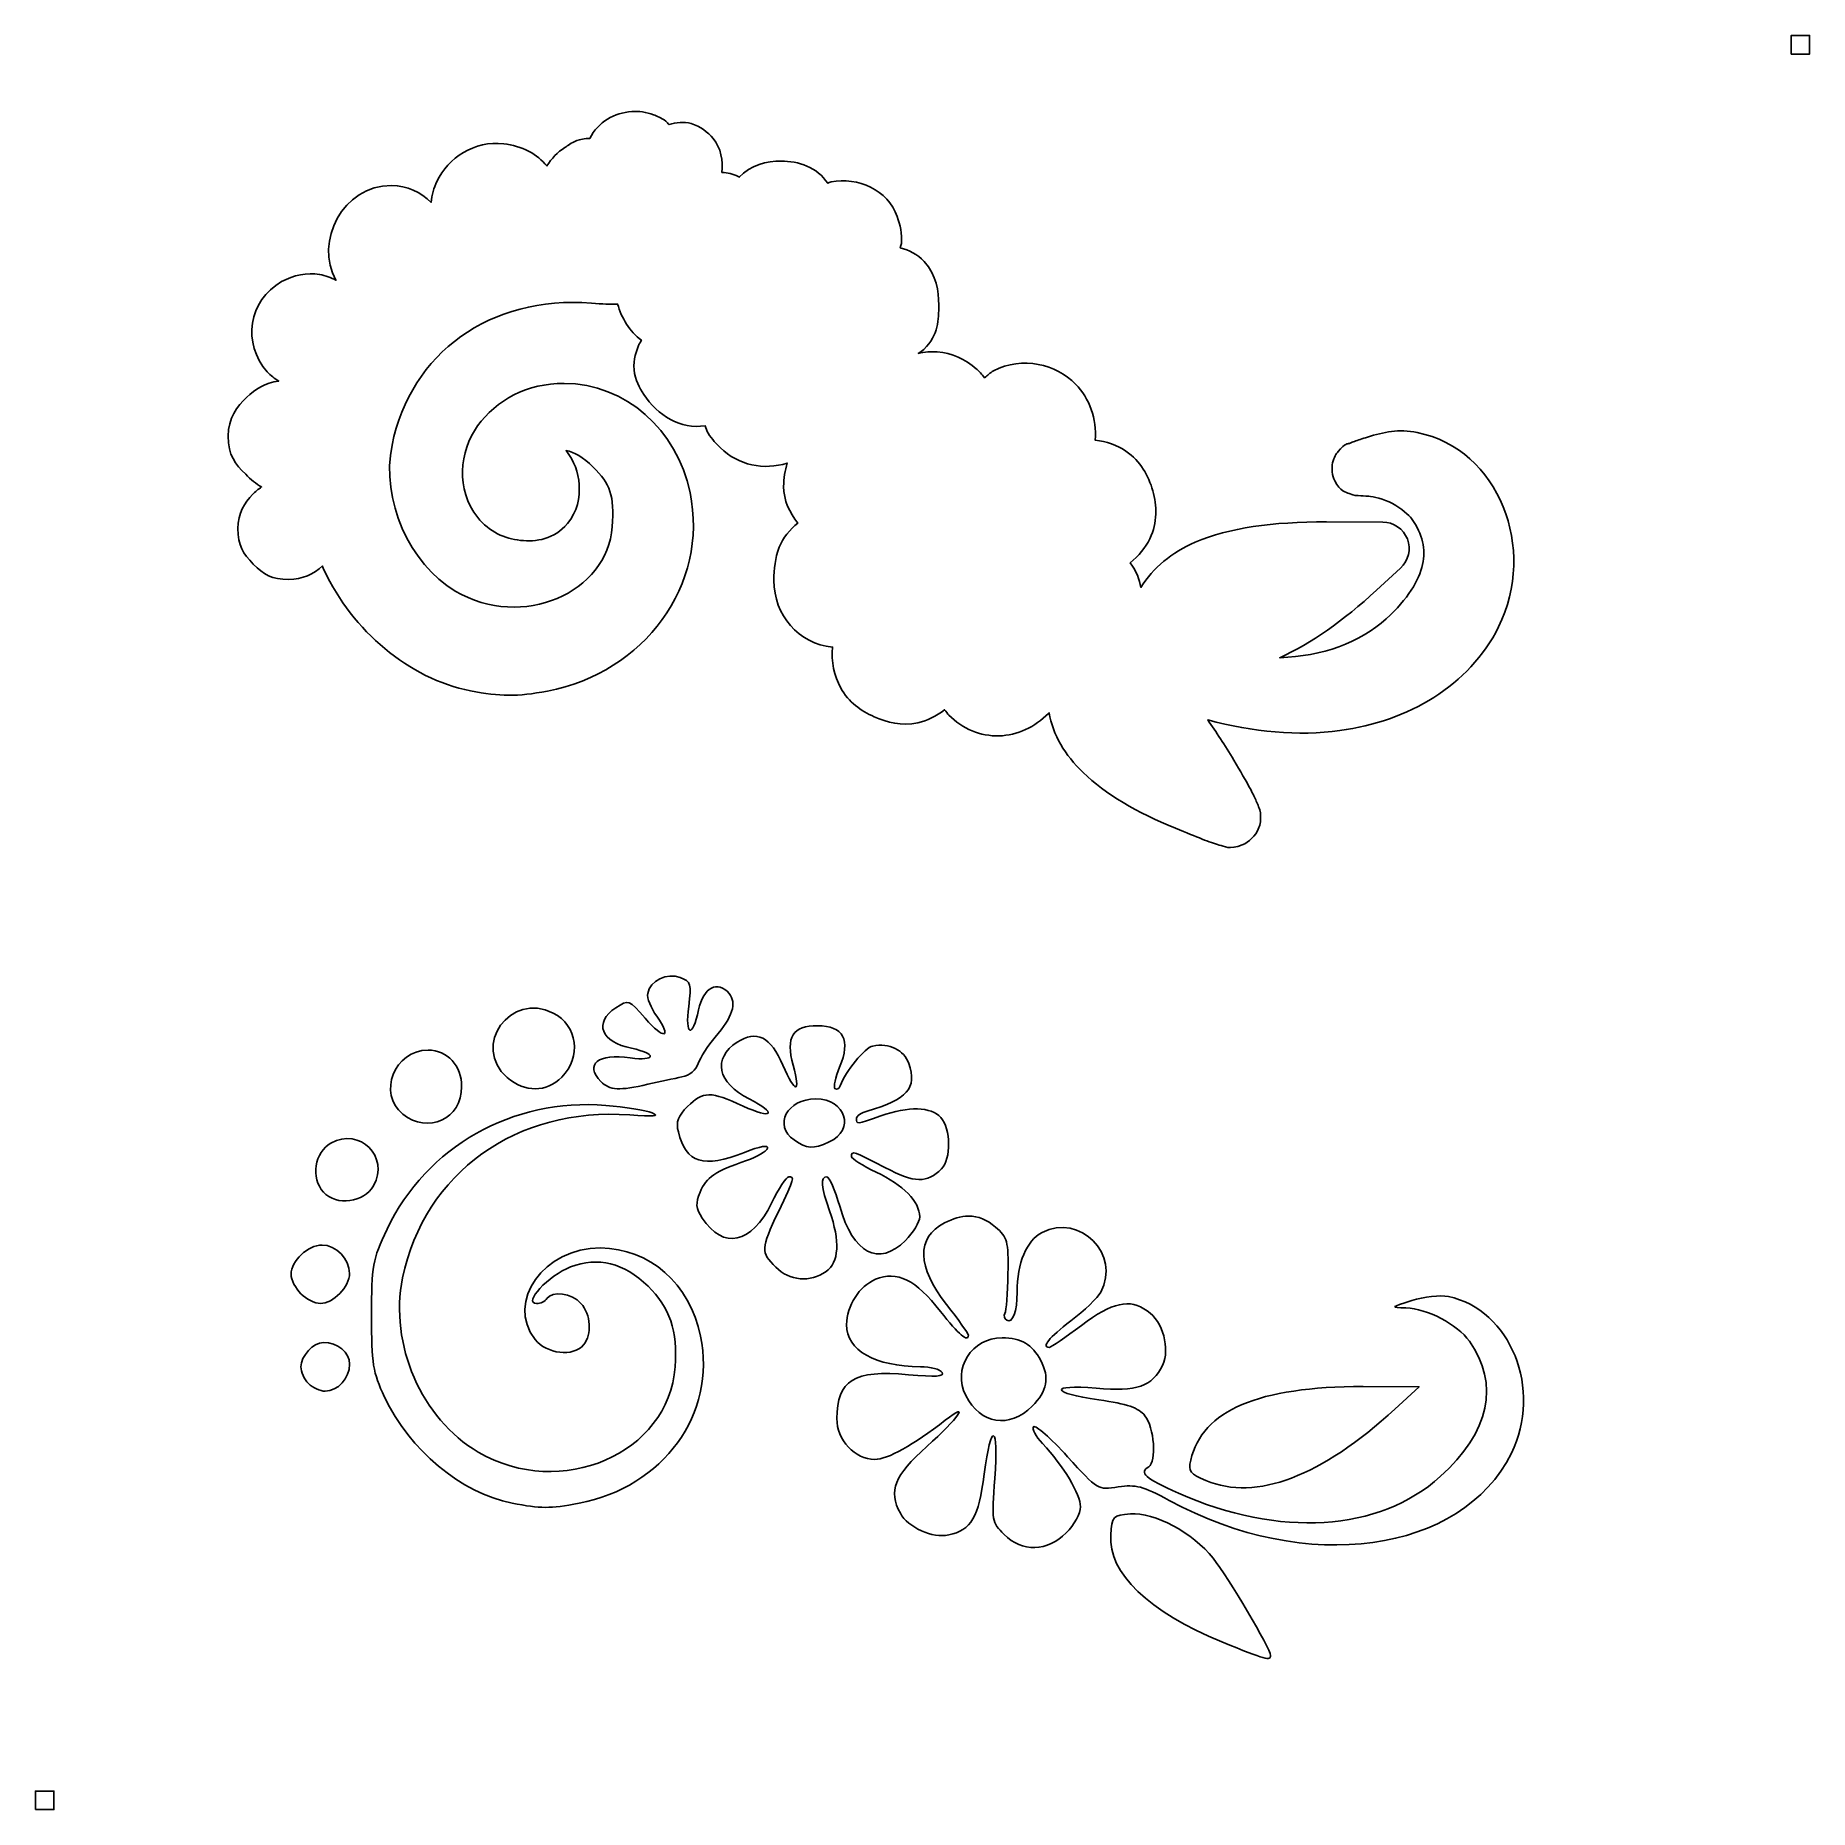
# Model space of a CAD drawing. Header units: centimetres. Extents: x -14.3 to 14.3, y -14.3 to 14.3.
import ezdxf

# ---------------------------------------------------------------- set-up
doc = ezdxf.new("R2010")
doc.units = ezdxf.units.CM
doc.header["$MEASUREMENT"] = 0
doc.layers.add('Layer 1', color=7, linetype='Continuous')

msp = doc.modelspace()

# ---------------------------------------------------------------- linework, layer by layer
at = {"layer": 'Layer 1'}
for points in [[(13.99164, 13.98748), (14.2869, 13.98748), (14.2869, 14.28752), (13.99164, 14.28752), (13.99164, 13.98748)], [(-14.2875, -14.2875), (-13.98984, -14.2875), (-13.98984, -13.98984), (-14.2875, -13.98984), (-14.2875, -14.2875)]]:
    msp.add_lwpolyline(points, close=True, dxfattribs=at)
msp.add_open_spline([(-4.68422, 13.06187), (-4.96122, 13.04247), (-5.22584, 12.89681), (-5.35869, 12.63021), (-5.35869, 12.63021), (-5.44109, 12.6278), (-5.5181, 12.61529), (-5.56962, 12.59342), (-5.56962, 12.59342), (-5.66134, 12.55448), (-5.70859, 12.51734), (-5.76092, 12.48305), (-5.76092, 12.48305), (-5.87724, 12.40683), (-5.97475, 12.3087), (-6.05033, 12.18628), (-6.05033, 12.18628), (-6.13043, 12.2775), (-6.22169, 12.3595), (-6.33729, 12.41928), (-6.33729, 12.41928), (-6.46881, 12.48729), (-6.60795, 12.52986), (-6.74443, 12.54437), (-6.74443, 12.54437), (-7.22258, 12.5952), (-7.6372, 12.3158), (-7.82358, 11.93612), (-7.82358, 11.93612), (-7.87425, 11.83289), (-7.90232, 11.71759), (-7.91433, 11.59765), (-7.91433, 11.59765), (-8.08479, 11.76025), (-8.30359, 11.87235), (-8.55201, 11.87235), (-8.55201, 11.87235), (-9.33941, 11.87235), (-9.79928, 10.96203), (-9.44722, 10.34436), (-9.44722, 10.34436), (-9.52944, 10.38729), (-9.61684, 10.4231), (-9.7121, 10.43756), (-9.7121, 10.43756), (-9.90985, 10.46759), (-10.1298, 10.4301), (-10.3228, 10.32229), (-10.3228, 10.32229), (-10.85819, 10.02321), (-10.96201, 9.32191), (-10.55335, 8.87034), (-10.55335, 8.87034), (-10.4975, 8.80862), (-10.43477, 8.7609), (-10.3694, 8.72073), (-10.3694, 8.72073), (-10.58577, 8.6919), (-10.75049, 8.58746), (-10.88445, 8.46075), (-10.88445, 8.46075), (-11.04098, 8.31269), (-11.18367, 8.1236), (-11.18367, 7.83533), (-11.18367, 7.83533), (-11.18367, 7.51662), (-11.07012, 7.38821), (-10.90162, 7.21972), (-10.90162, 7.21972), (-10.8168, 7.13489), (-10.74035, 7.06558), (-10.64655, 7.01615), (-10.64655, 7.01615), (-10.69712, 6.97727), (-10.75035, 6.94023), (-10.79126, 6.89597), (-10.79126, 6.89597), (-10.91704, 6.75989), (-11.02671, 6.59416), (-11.02671, 6.34413), (-11.02671, 6.34413), (-11.02671, 6.06983), (-10.946, 5.93968), (-10.77899, 5.77267), (-10.77899, 5.77267), (-10.61199, 5.60567), (-10.48185, 5.52495), (-10.20753, 5.52496), (-10.20753, 5.52496), (-9.98499, 5.52496), (-9.80454, 5.61398), (-9.6655, 5.74324), (-9.6655, 5.74324), (-9.65523, 5.7201), (-9.64972, 5.69847), (-9.63852, 5.67457), (-9.63852, 5.67457), (-9.18072, 4.69782), (-8.27482, 3.92867), (-7.28155, 3.73209), (-7.28155, 3.73209), (-6.80337, 3.63745), (-6.53085, 3.6342), (-6.04052, 3.72718), (-6.04052, 3.72718), (-4.48079, 4.02298), (-3.43613, 5.43824), (-3.74487, 6.92541), (-3.74487, 6.92541), (-3.95512, 7.93818), (-4.77858, 8.67813), (-5.77319, 8.68394), (-5.77319, 8.68394), (-6.36337, 8.68738), (-6.87185, 8.41125), (-7.16628, 7.99965), (-7.16628, 7.99965), (-7.46071, 7.58806), (-7.51933, 6.97513), (-7.16382, 6.52318), (-7.16382, 6.52318), (-6.98093, 6.29066), (-6.7277, 6.1836), (-6.47709, 6.15528), (-6.47709, 6.15528), (-6.22648, 6.12697), (-5.92912, 6.17216), (-5.71923, 6.42507), (-5.71923, 6.42507), (-5.55824, 6.61905), (-5.51731, 6.84539), (-5.53038, 7.05539), (-5.53038, 7.05539), (-5.54227, 7.24652), (-5.60999, 7.43599), (-5.7413, 7.60233), (-5.7413, 7.60233), (-5.60536, 7.57784), (-5.47233, 7.49776), (-5.30474, 7.33499), (-5.30474, 7.33499), (-5.0293, 7.06749), (-4.9614, 6.88172), (-4.99816, 6.37357), (-4.99816, 6.37357), (-5.07473, 5.31491), (-6.44055, 4.70196), (-7.52681, 5.33856), (-7.52681, 5.33856), (-8.26466, 5.77096), (-8.72444, 6.81525), (-8.54465, 7.69062), (-8.54465, 7.69062), (-8.23893, 9.17915), (-6.96828, 10.09957), (-5.33417, 9.97647), (-5.33417, 9.97647), (-5.14384, 9.96213), (-5.03839, 9.95266), (-4.91232, 9.96175), (-4.91232, 9.96175), (-4.84572, 9.73844), (-4.72028, 9.51691), (-4.52725, 9.37803), (-4.52725, 9.37803), (-4.53699, 9.35828), (-4.55351, 9.33867), (-4.56159, 9.31917), (-4.56159, 9.31917), (-4.60896, 9.20481), (-4.65882, 9.07135), (-4.64498, 8.90467), (-4.64498, 8.90467), (-4.63114, 8.73799), (-4.55677, 8.60853), (-4.49046, 8.50735), (-4.49046, 8.50735), (-4.27027, 8.17129), (-3.89104, 7.92933), (-3.50206, 8.00211), (-3.50206, 8.00211), (-3.4865, 7.96025), (-3.47362, 7.91548), (-3.45301, 7.88193), (-3.45301, 7.88193), (-3.38833, 7.77669), (-3.32054, 7.71267), (-3.25434, 7.64648), (-3.25434, 7.64648), (-2.97085, 7.36298), (-2.5504, 7.28112), (-2.18009, 7.39876), (-2.18009, 7.39876), (-2.21563, 7.27984), (-2.2365, 7.1537), (-2.2365, 7.02351), (-2.2365, 7.02351), (-2.2365, 6.80224), (-2.1419, 6.60038), (-2.00596, 6.43243), (-2.00596, 6.43243), (-2.1393, 6.33012), (-2.24993, 6.19452), (-2.30763, 6.04491), (-2.30763, 6.04491), (-2.37471, 5.87097), (-2.39347, 5.69373), (-2.39347, 5.50779), (-2.39347, 5.50779), (-2.39347, 4.95484), (-1.99802, 4.48446), (-1.44921, 4.43599), (-1.44921, 4.43599), (-1.47735, 4.20723), (-1.41841, 3.96892), (-1.31922, 3.78359), (-1.31922, 3.78359), (-1.18876, 3.53982), (-0.99012, 3.40991), (-0.77965, 3.31514), (-0.77965, 3.31514), (-0.56918, 3.22037), (-0.34014, 3.15843), (-0.07329, 3.21704), (-0.07329, 3.21704), (0.07206, 3.24896), (0.2245, 3.32404), (0.35592, 3.42551), (0.35592, 3.42551), (0.37942, 3.39806), (0.40339, 3.36088), (0.42459, 3.33967), (0.42459, 3.33967), (0.6418, 3.12246), (0.93591, 2.99803), (1.23151, 3.00611), (1.23151, 3.00611), (1.52711, 3.0142), (1.81114, 3.14919), (2.02861, 3.36665), (2.02861, 3.36665), (2.03248, 3.37052), (2.03462, 3.37502), (2.03842, 3.37891), (2.03842, 3.37891), (2.09639, 3.02261), (2.29834, 2.69356), (2.58535, 2.41748), (2.58535, 2.41748), (2.9482, 2.06847), (3.45136, 1.77089), (4.0741, 1.51737), (4.0741, 1.51737), (4.43493, 1.37047), (4.61874, 1.29255), (4.78045, 1.24758), (4.78045, 1.24758), (4.86131, 1.2251), (4.93975, 1.16822), (5.1508, 1.25003), (5.1508, 1.25003), (5.25632, 1.29094), (5.36937, 1.40784), (5.40832, 1.50265), (5.40832, 1.50265), (5.44728, 1.59747), (5.44511, 1.65715), (5.44511, 1.69396), (5.44511, 1.69396), (5.44511, 1.81326), (5.42477, 1.83272), (5.41323, 1.86564), (5.41323, 1.86564), (5.40169, 1.89856), (5.38913, 1.92581), (5.37644, 1.95394), (5.37644, 1.95394), (5.35106, 2.01019), (5.32195, 2.07188), (5.28569, 2.14034), (5.28569, 2.14034), (5.21317, 2.27725), (5.11629, 2.44233), (5.01345, 2.61615), (5.01345, 2.61615), (4.86704, 2.8636), (4.72954, 3.065), (4.59405, 3.26364), (4.59405, 3.26364), (5.32509, 3.06681), (6.05232, 2.99947), (6.72293, 3.09195), (6.72293, 3.09195), (7.82895, 3.24448), (8.80262, 3.80711), (9.27857, 4.76219), (9.27857, 4.76219), (9.90327, 6.01581), (9.28835, 7.62419), (7.96886, 7.89174), (7.96886, 7.89174), (7.66898, 7.95254), (7.43042, 7.90121), (7.16686, 7.81816), (7.16686, 7.81816), (7.08046, 7.79094), (7.01395, 7.76874), (6.95838, 7.74949), (6.95838, 7.74949), (6.9306, 7.73986), (6.90684, 7.73158), (6.87499, 7.7176), (6.87499, 7.7176), (6.84315, 7.70362), (6.81256, 7.72916), (6.6935, 7.58516), (6.6935, 7.58516), (6.66373, 7.54916), (6.62524, 7.49499), (6.6052, 7.40612), (6.6052, 7.40612), (6.58517, 7.31725), (6.59901, 7.19464), (6.64199, 7.11181), (6.64199, 7.11181), (6.72797, 6.94614), (6.82579, 6.92637), (6.87254, 6.90824), (6.87254, 6.90824), (6.96605, 6.87198), (6.98794, 6.87919), (7.01725, 6.87635), (7.01725, 6.87635), (7.07585, 6.87067), (7.12297, 6.86845), (7.18648, 6.86654), (7.18648, 6.86654), (7.25784, 6.8644), (7.42458, 6.82227), (7.56909, 6.74636), (7.56909, 6.74636), (7.71359, 6.67046), (7.84086, 6.55734), (7.87566, 6.50846), (7.87566, 6.50846), (8.06456, 6.24318), (8.10691, 6.01962), (8.05225, 5.76531), (8.05225, 5.76531), (7.9976, 5.51101), (7.81968, 5.20943), (7.46853, 4.89218), (7.46853, 4.89218), (7.03884, 4.50398), (6.44024, 4.28888), (5.75414, 4.26431), (5.75414, 4.26431), (6.26062, 4.49837), (6.77724, 4.85931), (7.31156, 5.35082), (7.31156, 5.35082), (7.31156, 5.35082), (7.69907, 5.7089), (7.69907, 5.7089), (7.69907, 5.7089), (7.82889, 5.82744), (7.87258, 6.01353), (7.80907, 6.17745), (7.80907, 6.17745), (7.74557, 6.34137), (7.58791, 6.44946), (7.41212, 6.4496), (7.41212, 6.4496), (7.41212, 6.4496), (6.50955, 6.45205), (6.50955, 6.45205), (6.50955, 6.45205), (5.63485, 6.45395), (4.94004, 6.3593), (4.39294, 6.12585), (4.39294, 6.12585), (4.01599, 5.965), (3.71336, 5.7124), (3.51735, 5.39742), (3.51735, 5.39742), (3.49226, 5.5263), (3.44842, 5.6561), (3.34567, 5.79229), (3.34567, 5.79229), (3.48112, 5.90075), (3.59286, 6.03795), (3.66206, 6.18226), (3.66206, 6.18226), (3.78749, 6.44387), (3.77649, 6.71221), (3.70866, 6.95484), (3.70866, 6.95484), (3.64082, 7.19747), (3.51069, 7.42883), (3.27699, 7.59252), (3.27699, 7.59252), (3.14, 7.68847), (2.96225, 7.75037), (2.78156, 7.76911), (2.78156, 7.76911), (2.81184, 8.11057), (2.68762, 8.44634), (2.46518, 8.67167), (2.46518, 8.67167), (2.15001, 8.99094), (1.61306, 9.12802), (1.14321, 8.88505), (1.14321, 8.88505), (1.08677, 8.85586), (1.04871, 8.8116), (1.00096, 8.77468), (1.00096, 8.77468), (0.95589, 8.82844), (0.90819, 8.88315), (0.86606, 8.91939), (0.86606, 8.91939), (0.69068, 9.07025), (0.4711, 9.17314), (0.23819, 9.19163), (0.23819, 9.19163), (0.13493, 9.19983), (0.03221, 9.1879), (-0.06838, 9.1671), (-0.06838, 9.1671), (-0.04015, 9.19013), (-0.00195, 9.20656), (0.02236, 9.23087), (0.02236, 9.23087), (0.25966, 9.46817), (0.26377, 9.71116), (0.26027, 9.94459), (0.26027, 9.94459), (0.25676, 10.17801), (0.23327, 10.41569), (0.02482, 10.64604), (0.02482, 10.64604), (-0.08344, 10.76565), (-0.21785, 10.82799), (-0.35779, 10.86922), (-0.35779, 10.86922), (-0.3539, 10.89164), (-0.3423, 10.91328), (-0.34063, 10.93545), (-0.34063, 10.93545), (-0.32866, 11.09428), (-0.36033, 11.23612), (-0.40685, 11.36956), (-0.40685, 11.36956), (-0.55827, 11.80393), (-1.04421, 12.01101), (-1.47129, 11.92876), (-1.47129, 11.92876), (-1.49821, 11.92357), (-1.50573, 11.91301), (-1.5277, 11.90668), (-1.5277, 11.90668), (-1.69273, 12.16647), (-2.00483, 12.26477), (-2.27575, 12.26477), (-2.27575, 12.26477), (-2.50681, 12.26477), (-2.77303, 12.19953), (-2.95267, 12.00479), (-2.95267, 12.00479), (-2.95908, 12.00821), (-2.96327, 12.01375), (-2.96984, 12.01705), (-2.96984, 12.01705), (-3.05195, 12.05836), (-3.14044, 12.07447), (-3.22982, 12.08082), (-3.22982, 12.08082), (-3.20934, 12.26606), (-3.2476, 12.47778), (-3.37207, 12.62776), (-3.37207, 12.62776), (-3.45876, 12.73222), (-3.57641, 12.82423), (-3.7277, 12.86811), (-3.7277, 12.86811), (-3.84319, 12.90161), (-3.96887, 12.88878), (-4.08333, 12.8534), (-4.08333, 12.8534), (-4.09988, 12.87001), (-4.11567, 12.89242), (-4.13238, 12.9049), (-4.13238, 12.9049), (-4.21635, 12.96763), (-4.28011, 12.98971), (-4.3335, 13.01036), (-4.3335, 13.01036), (-4.44883, 13.05499), (-4.56895, 13.06994), (-4.68422, 13.06187)], degree=3, knots=[0, 0, 0, 0, 0.00793651, 0.00793651, 0.00793651, 0.00793651, 0.01587302, 0.01587302, 0.01587302, 0.01587302, 0.02380952, 0.02380952, 0.02380952, 0.02380952, 0.03174603, 0.03174603, 0.03174603, 0.03174603, 0.03968254, 0.03968254, 0.03968254, 0.03968254, 0.04761905, 0.04761905, 0.04761905, 0.04761905, 0.05555556, 0.05555556, 0.05555556, 0.05555556, 0.06349206, 0.06349206, 0.06349206, 0.06349206, 0.07142857, 0.07142857, 0.07142857, 0.07142857, 0.07936508, 0.07936508, 0.07936508, 0.07936508, 0.08730159, 0.08730159, 0.08730159, 0.08730159, 0.0952381, 0.0952381, 0.0952381, 0.0952381, 0.1031746, 0.1031746, 0.1031746, 0.1031746, 0.11111111, 0.11111111, 0.11111111, 0.11111111, 0.11904762, 0.11904762, 0.11904762, 0.11904762, 0.12698413, 0.12698413, 0.12698413, 0.12698413, 0.13492063, 0.13492063, 0.13492063, 0.13492063, 0.14285714, 0.14285714, 0.14285714, 0.14285714, 0.15079365, 0.15079365, 0.15079365, 0.15079365, 0.15873016, 0.15873016, 0.15873016, 0.15873016, 0.16666667, 0.16666667, 0.16666667, 0.16666667, 0.17460317, 0.17460317, 0.17460317, 0.17460317, 0.18253968, 0.18253968, 0.18253968, 0.18253968, 0.19047619, 0.19047619, 0.19047619, 0.19047619, 0.1984127, 0.1984127, 0.1984127, 0.1984127, 0.20634921, 0.20634921, 0.20634921, 0.20634921, 0.21428571, 0.21428571, 0.21428571, 0.21428571, 0.22222222, 0.22222222, 0.22222222, 0.22222222, 0.23015873, 0.23015873, 0.23015873, 0.23015873, 0.23809524, 0.23809524, 0.23809524, 0.23809524, 0.24603175, 0.24603175, 0.24603175, 0.24603175, 0.25396825, 0.25396825, 0.25396825, 0.25396825, 0.26190476, 0.26190476, 0.26190476, 0.26190476, 0.26984127, 0.26984127, 0.26984127, 0.26984127, 0.27777778, 0.27777778, 0.27777778, 0.27777778, 0.28571429, 0.28571429, 0.28571429, 0.28571429, 0.29365079, 0.29365079, 0.29365079, 0.29365079, 0.3015873, 0.3015873, 0.3015873, 0.3015873, 0.30952381, 0.30952381, 0.30952381, 0.30952381, 0.31746032, 0.31746032, 0.31746032, 0.31746032, 0.32539683, 0.32539683, 0.32539683, 0.32539683, 0.33333333, 0.33333333, 0.33333333, 0.33333333, 0.34126984, 0.34126984, 0.34126984, 0.34126984, 0.34920635, 0.34920635, 0.34920635, 0.34920635, 0.35714286, 0.35714286, 0.35714286, 0.35714286, 0.36507937, 0.36507937, 0.36507937, 0.36507937, 0.37301587, 0.37301587, 0.37301587, 0.37301587, 0.38095238, 0.38095238, 0.38095238, 0.38095238, 0.38888889, 0.38888889, 0.38888889, 0.38888889, 0.3968254, 0.3968254, 0.3968254, 0.3968254, 0.4047619, 0.4047619, 0.4047619, 0.4047619, 0.41269841, 0.41269841, 0.41269841, 0.41269841, 0.42063492, 0.42063492, 0.42063492, 0.42063492, 0.42857143, 0.42857143, 0.42857143, 0.42857143, 0.43650794, 0.43650794, 0.43650794, 0.43650794, 0.44444444, 0.44444444, 0.44444444, 0.44444444, 0.45238095, 0.45238095, 0.45238095, 0.45238095, 0.46031746, 0.46031746, 0.46031746, 0.46031746, 0.46825397, 0.46825397, 0.46825397, 0.46825397, 0.47619048, 0.47619048, 0.47619048, 0.47619048, 0.48412698, 0.48412698, 0.48412698, 0.48412698, 0.49206349, 0.49206349, 0.49206349, 0.49206349, 0.5, 0.5, 0.5, 0.5, 0.50793651, 0.50793651, 0.50793651, 0.50793651, 0.51587302, 0.51587302, 0.51587302, 0.51587302, 0.52380952, 0.52380952, 0.52380952, 0.52380952, 0.53174603, 0.53174603, 0.53174603, 0.53174603, 0.53968254, 0.53968254, 0.53968254, 0.53968254, 0.54761905, 0.54761905, 0.54761905, 0.54761905, 0.55555556, 0.55555556, 0.55555556, 0.55555556, 0.56349206, 0.56349206, 0.56349206, 0.56349206, 0.57142857, 0.57142857, 0.57142857, 0.57142857, 0.57936508, 0.57936508, 0.57936508, 0.57936508, 0.58730159, 0.58730159, 0.58730159, 0.58730159, 0.5952381, 0.5952381, 0.5952381, 0.5952381, 0.6031746, 0.6031746, 0.6031746, 0.6031746, 0.61111111, 0.61111111, 0.61111111, 0.61111111, 0.61904762, 0.61904762, 0.61904762, 0.61904762, 0.62698413, 0.62698413, 0.62698413, 0.62698413, 0.63492063, 0.63492063, 0.63492063, 0.63492063, 0.64285714, 0.64285714, 0.64285714, 0.64285714, 0.65079365, 0.65079365, 0.65079365, 0.65079365, 0.65873016, 0.65873016, 0.65873016, 0.65873016, 0.66666667, 0.66666667, 0.66666667, 0.66666667, 0.67460317, 0.67460317, 0.67460317, 0.67460317, 0.68253968, 0.68253968, 0.68253968, 0.68253968, 0.69047619, 0.69047619, 0.69047619, 0.69047619, 0.6984127, 0.6984127, 0.6984127, 0.6984127, 0.70634921, 0.70634921, 0.70634921, 0.70634921, 0.71428571, 0.71428571, 0.71428571, 0.71428571, 0.72222222, 0.72222222, 0.72222222, 0.72222222, 0.73015873, 0.73015873, 0.73015873, 0.73015873, 0.73809524, 0.73809524, 0.73809524, 0.73809524, 0.74603175, 0.74603175, 0.74603175, 0.74603175, 0.75396825, 0.75396825, 0.75396825, 0.75396825, 0.76190476, 0.76190476, 0.76190476, 0.76190476, 0.76984127, 0.76984127, 0.76984127, 0.76984127, 0.77777778, 0.77777778, 0.77777778, 0.77777778, 0.78571429, 0.78571429, 0.78571429, 0.78571429, 0.79365079, 0.79365079, 0.79365079, 0.79365079, 0.8015873, 0.8015873, 0.8015873, 0.8015873, 0.80952381, 0.80952381, 0.80952381, 0.80952381, 0.81746032, 0.81746032, 0.81746032, 0.81746032, 0.82539683, 0.82539683, 0.82539683, 0.82539683, 0.83333333, 0.83333333, 0.83333333, 0.83333333, 0.84126984, 0.84126984, 0.84126984, 0.84126984, 0.84920635, 0.84920635, 0.84920635, 0.84920635, 0.85714286, 0.85714286, 0.85714286, 0.85714286, 0.86507937, 0.86507937, 0.86507937, 0.86507937, 0.87301587, 0.87301587, 0.87301587, 0.87301587, 0.88095238, 0.88095238, 0.88095238, 0.88095238, 0.88888889, 0.88888889, 0.88888889, 0.88888889, 0.8968254, 0.8968254, 0.8968254, 0.8968254, 0.9047619, 0.9047619, 0.9047619, 0.9047619, 0.91269841, 0.91269841, 0.91269841, 0.91269841, 0.92063492, 0.92063492, 0.92063492, 0.92063492, 0.92857143, 0.92857143, 0.92857143, 0.92857143, 0.93650794, 0.93650794, 0.93650794, 0.93650794, 0.94444444, 0.94444444, 0.94444444, 0.94444444, 0.95238095, 0.95238095, 0.95238095, 0.95238095, 0.96031746, 0.96031746, 0.96031746, 0.96031746, 0.96825397, 0.96825397, 0.96825397, 0.96825397, 0.97619048, 0.97619048, 0.97619048, 0.97619048, 0.98412698, 0.98412698, 0.98412698, 0.98412698, 1, 1, 1, 1], dxfattribs=at)
at = {"layer": 'Layer 1', "color": 121}
for points, knots in [([(-5.1807, -2.56031), (-5.45161, -2.2894), (-5.22003, -2.10192), (-4.70913, -2.17854), (-4.70913, -2.17854), (-4.29148, -2.24117), (-4.27202, -2.10913), (-4.68667, -2.0262), (-4.68667, -2.0262), (-5.18, -1.92753), (-5.30229, -1.61171), (-4.93928, -1.37385), (-4.93928, -1.37385), (-4.73237, -1.23828), (-4.73038, -1.23899), (-4.46838, -1.54209), (-4.46838, -1.54209), (-4.16553, -1.89243), (-4.02566, -1.86883), (-4.28085, -1.51045), (-4.28085, -1.51045), (-4.37501, -1.37821), (-4.44067, -1.21264), (-4.42676, -1.14251), (-4.42676, -1.14251), (-4.3858, -0.936), (-4.11485, -0.80439), (-3.90099, -0.88713), (-3.90099, -0.88713), (-3.72833, -0.95393), (-3.71831, -0.98844), (-3.76634, -1.35057), (-3.76634, -1.35057), (-3.82961, -1.82752), (-3.70568, -1.87271), (-3.60807, -1.40828), (-3.60807, -1.40828), (-3.53175, -1.04512), (-3.29873, -0.92157), (-3.11276, -1.14565), (-3.11276, -1.14565), (-2.98743, -1.29666), (-3.06217, -1.52848), (-3.33827, -1.8451), (-3.33827, -1.8451), (-3.45814, -1.98255), (-3.58099, -2.17439), (-3.61127, -2.27142), (-3.61127, -2.27142), (-3.64485, -2.379), (-3.7485, -2.4637), (-3.87694, -2.4885), (-3.87694, -2.4885), (-3.99277, -2.51087), (-4.23814, -2.56393), (-4.42222, -2.60641), (-4.42222, -2.60641), (-4.88394, -2.71296), (-5.03738, -2.70363), (-5.1807, -2.56031)], [0, 0, 0, 0, 0.0625, 0.0625, 0.0625, 0.0625, 0.125, 0.125, 0.125, 0.125, 0.1875, 0.1875, 0.1875, 0.1875, 0.25, 0.25, 0.25, 0.25, 0.3125, 0.3125, 0.3125, 0.3125, 0.375, 0.375, 0.375, 0.375, 0.4375, 0.4375, 0.4375, 0.4375, 0.5, 0.5, 0.5, 0.5, 0.5625, 0.5625, 0.5625, 0.5625, 0.625, 0.625, 0.625, 0.625, 0.6875, 0.6875, 0.6875, 0.6875, 0.75, 0.75, 0.75, 0.75, 0.8125, 0.8125, 0.8125, 0.8125, 0.875, 0.875, 0.875, 0.875, 1, 1, 1, 1]), ([(-6.68883, -2.4976), (-7.27351, -1.99468), (-6.63645, -1.10281), (-5.94715, -1.45926), (-5.94715, -1.45926), (-5.55653, -1.66125), (-5.48926, -2.16964), (-5.81062, -2.491), (-5.81062, -2.491), (-6.05873, -2.73912), (-6.40502, -2.74172), (-6.68883, -2.4976)], [0, 0, 0, 0, 0.25, 0.25, 0.25, 0.25, 0.5, 0.5, 0.5, 0.5, 1, 1, 1, 1]), ([(-1.6892, -1.66357), (-2.09636, -1.66357), (-2.20683, -1.84173), (-2.08359, -2.29939), (-2.08359, -2.29939), (-1.95834, -2.76456), (-2.04769, -2.76368), (-2.24813, -2.29774), (-2.24813, -2.29774), (-2.4452, -1.83964), (-2.67355, -1.72445), (-2.98318, -1.92732), (-2.98318, -1.92732), (-3.38816, -2.19268), (-3.30658, -2.5781), (-2.7897, -2.84179), (-2.7897, -2.84179), (-2.32555, -3.07858), (-2.41343, -3.17803), (-2.89057, -2.95589), (-2.89057, -2.95589), (-3.41062, -2.71377), (-3.53642, -2.71455), (-3.78437, -2.96251), (-3.78437, -2.96251), (-3.94071, -3.11885), (-3.97367, -3.20877), (-3.93237, -3.37426), (-3.93237, -3.37426), (-3.80686, -3.87724), (-3.52796, -3.9632), (-2.8666, -3.70251), (-2.8666, -3.70251), (-2.61161, -3.60201), (-2.47563, -3.57802), (-2.49535, -3.63719), (-2.49535, -3.63719), (-2.51247, -3.68856), (-2.66577, -3.77726), (-2.836, -3.8348), (-2.836, -3.8348), (-3.3359, -4.00378), (-3.48324, -4.10372), (-3.5818, -4.34165), (-3.5818, -4.34165), (-3.6585, -4.52681), (-3.65187, -4.60008), (-3.54707, -4.76002), (-3.54707, -4.76002), (-3.20816, -5.27726), (-2.75474, -5.17972), (-2.43169, -4.51941), (-2.43169, -4.51941), (-2.31794, -4.28692), (-2.19363, -4.09608), (-2.15553, -4.09608), (-2.15553, -4.09608), (-2.0575, -4.09608), (-2.06043, -4.106), (-2.32172, -4.65832), (-2.32172, -4.65832), (-2.60656, -5.26041), (-2.60895, -5.30788), (-2.36471, -5.55212), (-2.36471, -5.55212), (-2.14251, -5.77432), (-1.81208, -5.80287), (-1.55443, -5.6224), (-1.55443, -5.6224), (-1.34481, -5.47557), (-1.3247, -5.13534), (-1.49738, -4.64592), (-1.49738, -4.64592), (-1.63319, -4.26097), (-1.64667, -4.09608), (-1.5412, -4.09608), (-1.5412, -4.09608), (-1.50027, -4.09608), (-1.40682, -4.30996), (-1.33367, -4.57068), (-1.33367, -4.57068), (-1.11965, -5.33341), (-0.70315, -5.55081), (-0.27533, -5.12299), (-0.27533, -5.12299), (-0.14915, -4.99682), (-0.04548, -4.82483), (-0.04548, -4.741), (-0.04548, -4.741), (-0.04548, -4.49839), (-0.31188, -4.22413), (-0.74414, -4.02167), (-0.74414, -4.02167), (-0.9642, -3.9186), (-1.14432, -3.80445), (-1.14432, -3.76866), (-1.14432, -3.76866), (-1.14432, -3.6709), (-1.10741, -3.68358), (-0.60441, -3.94725), (-0.60441, -3.94725), (-0.12476, -4.19868), (0.07155, -4.20312), (0.30675, -3.96792), (0.30675, -3.96792), (0.46422, -3.81046), (0.45741, -3.32036), (0.29518, -3.1411), (0.29518, -3.1411), (0.13664, -2.96592), (-0.22333, -2.95651), (-0.67386, -3.11547), (-0.67386, -3.11547), (-1.06721, -3.25425), (-1.06577, -3.25426), (-1.06577, -3.16012), (-1.06577, -3.16012), (-1.06577, -3.11986), (-0.98678, -3.06431), (-0.88966, -3.03692), (-0.88966, -3.03692), (-0.24572, -2.85535), (-0.08306, -2.66865), (-0.22159, -2.27128), (-0.22159, -2.27128), (-0.29778, -2.05273), (-0.53349, -1.93845), (-0.80202, -1.99016), (-0.80202, -1.99016), (-0.92986, -2.01478), (-1.24095, -2.39497), (-1.32457, -2.62847), (-1.32457, -2.62847), (-1.34315, -2.68036), (-1.38167, -2.70217), (-1.40973, -2.67643), (-1.40973, -2.67643), (-1.43779, -2.65068), (-1.40425, -2.49414), (-1.33532, -2.32916), (-1.33532, -2.32916), (-1.15164, -1.88956), (-1.27166, -1.66357), (-1.6892, -1.66357)], [0, 0, 0, 0, 0.02702703, 0.02702703, 0.02702703, 0.02702703, 0.05405405, 0.05405405, 0.05405405, 0.05405405, 0.08108108, 0.08108108, 0.08108108, 0.08108108, 0.10810811, 0.10810811, 0.10810811, 0.10810811, 0.13513514, 0.13513514, 0.13513514, 0.13513514, 0.16216216, 0.16216216, 0.16216216, 0.16216216, 0.18918919, 0.18918919, 0.18918919, 0.18918919, 0.21621622, 0.21621622, 0.21621622, 0.21621622, 0.24324324, 0.24324324, 0.24324324, 0.24324324, 0.27027027, 0.27027027, 0.27027027, 0.27027027, 0.2972973, 0.2972973, 0.2972973, 0.2972973, 0.32432432, 0.32432432, 0.32432432, 0.32432432, 0.35135135, 0.35135135, 0.35135135, 0.35135135, 0.37837838, 0.37837838, 0.37837838, 0.37837838, 0.40540541, 0.40540541, 0.40540541, 0.40540541, 0.43243243, 0.43243243, 0.43243243, 0.43243243, 0.45945946, 0.45945946, 0.45945946, 0.45945946, 0.48648649, 0.48648649, 0.48648649, 0.48648649, 0.51351351, 0.51351351, 0.51351351, 0.51351351, 0.54054054, 0.54054054, 0.54054054, 0.54054054, 0.56756757, 0.56756757, 0.56756757, 0.56756757, 0.59459459, 0.59459459, 0.59459459, 0.59459459, 0.62162162, 0.62162162, 0.62162162, 0.62162162, 0.64864865, 0.64864865, 0.64864865, 0.64864865, 0.67567568, 0.67567568, 0.67567568, 0.67567568, 0.7027027, 0.7027027, 0.7027027, 0.7027027, 0.72972973, 0.72972973, 0.72972973, 0.72972973, 0.75675676, 0.75675676, 0.75675676, 0.75675676, 0.78378378, 0.78378378, 0.78378378, 0.78378378, 0.81081081, 0.81081081, 0.81081081, 0.81081081, 0.83783784, 0.83783784, 0.83783784, 0.83783784, 0.86486486, 0.86486486, 0.86486486, 0.86486486, 0.89189189, 0.89189189, 0.89189189, 0.89189189, 0.91891892, 0.91891892, 0.91891892, 0.91891892, 0.94594595, 0.94594595, 0.94594595, 0.94594595, 1, 1, 1, 1]), ([(-8.37191, -3.08617), (-8.78211, -2.75402), (-8.50555, -2.05577), (-7.9638, -2.05577), (-7.9638, -2.05577), (-7.6523, -2.05577), (-7.4231, -2.30529), (-7.4231, -2.6444), (-7.4231, -2.6444), (-7.4231, -3.16269), (-7.96552, -3.41525), (-8.37191, -3.08617)], [0, 0, 0, 0, 0.25, 0.25, 0.25, 0.25, 0.5, 0.5, 0.5, 0.5, 1, 1, 1, 1]), ([(-6.6104, -9.35168), (-7.43075, -9.18932), (-8.26632, -8.49524), (-8.66472, -7.64525), (-8.66472, -7.64525), (-8.8529, -7.24374), (-8.87506, -7.10553), (-8.87506, -6.33315), (-8.87506, -6.33315), (-8.87506, -5.52553), (-8.85893, -5.43577), (-8.62509, -4.94215), (-8.62509, -4.94215), (-7.99337, -3.60862), (-6.60061, -2.82003), (-5.10057, -2.94654), (-5.10057, -2.94654), (-4.79442, -2.97236), (-4.4589, -3.02678), (-4.35498, -3.06747), (-4.35498, -3.06747), (-4.2214, -3.11977), (-4.32704, -3.12933), (-4.71541, -3.10008), (-4.71541, -3.10008), (-6.53296, -2.96316), (-8.02698, -4.03502), (-8.37406, -5.72489), (-8.37406, -5.72489), (-8.59333, -6.79251), (-8.07159, -7.99383), (-7.15549, -8.5307), (-7.15549, -8.5307), (-5.82625, -9.30968), (-4.08622, -8.55654), (-3.98509, -7.15845), (-3.98509, -7.15845), (-3.94302, -6.57678), (-4.06926, -6.20036), (-4.42094, -5.8588), (-4.42094, -5.8588), (-4.80804, -5.48286), (-5.22491, -5.37904), (-5.66795, -5.54824), (-5.66795, -5.54824), (-6.02419, -5.68429), (-6.44603, -6.13694), (-6.21658, -6.13694), (-6.21658, -6.13694), (-6.15144, -6.13694), (-6.07631, -6.10162), (-6.04963, -6.05845), (-6.04963, -6.05845), (-5.96826, -5.92678), (-5.65055, -5.97085), (-5.5026, -6.13433), (-5.5026, -6.13433), (-5.34022, -6.31377), (-5.3202, -6.63439), (-5.4608, -6.80381), (-5.4608, -6.80381), (-5.62436, -7.00088), (-6.05376, -6.95194), (-6.24015, -6.71498), (-6.24015, -6.71498), (-6.71753, -6.10809), (-6.09582, -5.23699), (-5.18908, -5.24228), (-5.18908, -5.24228), (-4.39583, -5.24691), (-3.75032, -5.81406), (-3.57453, -6.66084), (-3.57453, -6.66084), (-3.31469, -7.9125), (-4.17531, -9.09607), (-5.53243, -9.35344), (-5.53243, -9.35344), (-6.00692, -9.44342), (-6.14801, -9.44319), (-6.6104, -9.35168)], [0, 0, 0, 0, 0.04761905, 0.04761905, 0.04761905, 0.04761905, 0.0952381, 0.0952381, 0.0952381, 0.0952381, 0.14285714, 0.14285714, 0.14285714, 0.14285714, 0.19047619, 0.19047619, 0.19047619, 0.19047619, 0.23809524, 0.23809524, 0.23809524, 0.23809524, 0.28571429, 0.28571429, 0.28571429, 0.28571429, 0.33333333, 0.33333333, 0.33333333, 0.33333333, 0.38095238, 0.38095238, 0.38095238, 0.38095238, 0.42857143, 0.42857143, 0.42857143, 0.42857143, 0.47619048, 0.47619048, 0.47619048, 0.47619048, 0.52380952, 0.52380952, 0.52380952, 0.52380952, 0.57142857, 0.57142857, 0.57142857, 0.57142857, 0.61904762, 0.61904762, 0.61904762, 0.61904762, 0.66666667, 0.66666667, 0.66666667, 0.66666667, 0.71428571, 0.71428571, 0.71428571, 0.71428571, 0.76190476, 0.76190476, 0.76190476, 0.76190476, 0.80952381, 0.80952381, 0.80952381, 0.80952381, 0.85714286, 0.85714286, 0.85714286, 0.85714286, 0.9047619, 0.9047619, 0.9047619, 0.9047619, 1, 1, 1, 1]), ([(-1.71979, -2.84096), (-1.23609, -2.84096), (-1.07965, -3.3417), (-1.50316, -3.53467), (-1.50316, -3.53467), (-1.76548, -3.65419), (-1.86034, -3.6492), (-2.06871, -3.50325), (-2.06871, -3.50325), (-2.40579, -3.26715), (-2.18134, -2.84096), (-1.71979, -2.84096)], [0, 0, 0, 0, 0.25, 0.25, 0.25, 0.25, 0.5, 0.5, 0.5, 0.5, 1, 1, 1, 1]), ([(-9.64981, -4.34295), (-9.85691, -4.11411), (-9.7931, -3.70016), (-9.52789, -3.552), (-9.52789, -3.552), (-9.06513, -3.2935), (-8.58234, -3.7763), (-8.84087, -4.23904), (-8.84087, -4.23904), (-8.99463, -4.51425), (-9.4427, -4.57181), (-9.64981, -4.34295)], [0, 0, 0, 0, 0.25, 0.25, 0.25, 0.25, 0.5, 0.5, 0.5, 0.5, 1, 1, 1, 1]), ([(0.74001, -4.73025), (0.61888, -4.73095), (0.49051, -4.76789), (0.35223, -4.83939), (0.35223, -4.83939), (-0.10343, -5.07503), (-0.09112, -5.54694), (0.38613, -6.15487), (0.38613, -6.15487), (0.58035, -6.40227), (0.73918, -6.62361), (0.73918, -6.646), (0.73918, -6.646), (0.73918, -6.77185), (0.58162, -6.63772), (0.29104, -6.26566), (0.29104, -6.26566), (-0.10949, -5.75282), (-0.41107, -5.60366), (-0.75572, -5.74642), (-0.75572, -5.74642), (-1.01693, -5.85462), (-1.22287, -6.17656), (-1.22287, -6.47733), (-1.22287, -6.47733), (-1.22287, -6.89155), (-0.76755, -7.15056), (-0.03059, -7.15533), (-0.03059, -7.15533), (0.12873, -7.15636), (0.28429, -7.19821), (0.31502, -7.24793), (0.31502, -7.24793), (0.35638, -7.31486), (0.21578, -7.32364), (-0.22738, -7.28348), (-0.22738, -7.28348), (-1.10573, -7.20389), (-1.37997, -7.37223), (-1.37997, -7.99124), (-1.37997, -7.99124), (-1.37997, -8.33387), (-1.0881, -8.64857), (-0.7706, -8.64857), (-0.7706, -8.64857), (-0.56252, -8.64857), (-0.14835, -8.41887), (0.36628, -8.01853), (0.36628, -8.01853), (0.78099, -7.69592), (0.57775, -7.98539), (0.07193, -8.43773), (0.07193, -8.43773), (-0.46086, -8.91418), (-0.55399, -9.14817), (-0.35719, -9.5159), (-0.35719, -9.5159), (-0.23591, -9.7425), (0.16439, -9.92234), (0.42251, -9.86565), (0.42251, -9.86565), (0.78247, -9.78659), (0.90509, -9.57709), (0.99301, -8.88835), (0.99301, -8.88835), (1.10302, -8.02669), (1.22967, -8.07658), (1.16334, -8.95532), (1.16334, -8.95532), (1.11198, -9.63565), (1.11595, -9.65951), (1.31382, -9.85738), (1.31382, -9.85738), (1.60318, -10.14674), (2.01028, -10.13657), (2.3151, -9.83175), (2.3151, -9.83175), (2.44317, -9.70369), (2.54413, -9.51768), (2.54413, -9.4109), (2.54413, -9.4109), (2.54413, -9.20845), (2.27039, -8.75183), (1.93394, -8.39391), (1.93394, -8.39391), (1.82278, -8.27565), (1.75775, -8.15338), (1.78924, -8.12188), (1.78924, -8.12188), (1.82074, -8.09038), (2.06656, -8.30773), (2.33577, -8.60475), (2.33577, -8.60475), (2.82324, -9.14255), (2.82694, -9.14466), (3.15268, -9.09257), (3.15268, -9.09257), (3.43288, -9.04777), (3.54975, -9.0784), (3.97288, -9.3092), (3.97288, -9.3092), (6.17554, -10.51065), (8.67993, -10.16554), (9.48531, -8.54935), (9.48531, -8.54935), (9.99335, -7.52984), (9.46984, -6.2278), (8.46997, -6.02506), (8.46997, -6.02506), (8.34048, -5.9988), (8.07552, -6.02752), (7.88128, -6.08872), (7.88128, -6.08872), (7.53603, -6.19751), (7.53379, -6.2002), (7.78619, -6.20779), (7.78619, -6.20779), (8.1288, -6.21808), (8.61538, -6.47367), (8.80814, -6.74439), (8.80814, -6.74439), (9.29954, -7.43449), (9.1336, -8.20791), (8.34016, -8.92473), (8.34016, -8.92473), (7.35724, -9.81274), (5.74071, -9.91442), (4.12089, -9.19014), (4.12089, -9.19014), (3.57724, -8.94705), (3.48398, -8.86424), (3.64298, -8.76598), (3.64298, -8.76598), (3.77302, -8.68561), (3.73283, -8.13024), (3.58345, -7.94577), (3.58345, -7.94577), (3.47775, -7.81523), (3.30131, -7.75451), (2.83766, -7.68945), (2.83766, -7.68945), (2.05817, -7.58007), (2.02865, -7.43486), (2.79962, -7.50259), (2.79962, -7.50259), (3.45083, -7.5598), (3.70164, -7.4728), (3.86457, -7.133), (3.86457, -7.133), (3.99331, -6.86451), (3.87272, -6.43204), (3.61983, -6.25492), (3.61983, -6.25492), (3.33289, -6.05394), (3.06059, -6.11393), (2.56067, -6.48973), (2.56067, -6.48973), (2.30226, -6.68398), (2.06953, -6.84361), (2.04308, -6.84361), (2.04308, -6.84361), (1.90849, -6.84361), (2.03487, -6.68806), (2.39035, -6.41697), (2.39035, -6.41697), (2.60781, -6.25113), (2.82454, -6.04253), (2.87238, -5.95313), (2.87238, -5.95313), (3.19591, -5.34861), (2.53499, -4.67892), (1.92567, -4.99401), (1.92567, -4.99401), (1.67393, -5.12419), (1.5255, -5.4801), (1.52466, -5.95395), (1.52466, -5.95395), (1.52411, -6.26582), (1.45099, -6.46309), (1.35764, -6.4054), (1.35764, -6.4054), (1.3183, -6.38108), (1.30468, -6.33162), (1.32705, -6.29543), (1.32705, -6.29543), (1.34942, -6.25924), (1.37104, -5.9721), (1.37583, -5.65712), (1.37583, -5.65712), (1.38388, -5.12867), (1.36902, -5.07096), (1.17574, -4.90471), (1.17574, -4.90471), (1.03991, -4.78787), (0.89574, -4.72936), (0.74001, -4.73025)], [0, 0, 0, 0, 0.02, 0.02, 0.02, 0.02, 0.04, 0.04, 0.04, 0.04, 0.06, 0.06, 0.06, 0.06, 0.08, 0.08, 0.08, 0.08, 0.1, 0.1, 0.1, 0.1, 0.12, 0.12, 0.12, 0.12, 0.14, 0.14, 0.14, 0.14, 0.16, 0.16, 0.16, 0.16, 0.18, 0.18, 0.18, 0.18, 0.2, 0.2, 0.2, 0.2, 0.22, 0.22, 0.22, 0.22, 0.24, 0.24, 0.24, 0.24, 0.26, 0.26, 0.26, 0.26, 0.28, 0.28, 0.28, 0.28, 0.3, 0.3, 0.3, 0.3, 0.32, 0.32, 0.32, 0.32, 0.34, 0.34, 0.34, 0.34, 0.36, 0.36, 0.36, 0.36, 0.38, 0.38, 0.38, 0.38, 0.4, 0.4, 0.4, 0.4, 0.42, 0.42, 0.42, 0.42, 0.44, 0.44, 0.44, 0.44, 0.46, 0.46, 0.46, 0.46, 0.48, 0.48, 0.48, 0.48, 0.5, 0.5, 0.5, 0.5, 0.52, 0.52, 0.52, 0.52, 0.54, 0.54, 0.54, 0.54, 0.56, 0.56, 0.56, 0.56, 0.58, 0.58, 0.58, 0.58, 0.6, 0.6, 0.6, 0.6, 0.62, 0.62, 0.62, 0.62, 0.64, 0.64, 0.64, 0.64, 0.66, 0.66, 0.66, 0.66, 0.68, 0.68, 0.68, 0.68, 0.7, 0.7, 0.7, 0.7, 0.72, 0.72, 0.72, 0.72, 0.74, 0.74, 0.74, 0.74, 0.76, 0.76, 0.76, 0.76, 0.78, 0.78, 0.78, 0.78, 0.8, 0.8, 0.8, 0.8, 0.82, 0.82, 0.82, 0.82, 0.84, 0.84, 0.84, 0.84, 0.86, 0.86, 0.86, 0.86, 0.88, 0.88, 0.88, 0.88, 0.9, 0.9, 0.9, 0.9, 0.92, 0.92, 0.92, 0.92, 0.94, 0.94, 0.94, 0.94, 0.96, 0.96, 0.96, 0.96, 1, 1, 1, 1]), ([(-10.01307, -5.97997), (-10.09941, -5.89364), (-10.17004, -5.75236), (-10.17004, -5.66603), (-10.17004, -5.66603), (-10.17004, -5.45304), (-9.8973, -5.19513), (-9.67206, -5.19513), (-9.67206, -5.19513), (-9.44782, -5.19513), (-9.22824, -5.42146), (-9.22824, -5.65259), (-9.22824, -5.65259), (-9.22824, -5.86618), (-9.49148, -6.13694), (-9.69914, -6.13694), (-9.69914, -6.13694), (-9.78547, -6.13694), (-9.92674, -6.0663), (-10.01307, -5.97997)], [0, 0, 0, 0, 0.16666667, 0.16666667, 0.16666667, 0.16666667, 0.33333333, 0.33333333, 0.33333333, 0.33333333, 0.5, 0.5, 0.5, 0.5, 0.66666667, 0.66666667, 0.66666667, 0.66666667, 1, 1, 1, 1]), ([(-9.88974, -7.42631), (-9.95758, -7.35848), (-10.01307, -7.23739), (-10.01307, -7.15723), (-10.01307, -7.15723), (-10.01307, -6.98195), (-9.81169, -6.76481), (-9.64913, -6.76481), (-9.64913, -6.76481), (-9.42395, -6.76481), (-9.22824, -6.92771), (-9.22824, -7.11514), (-9.22824, -7.11514), (-9.22824, -7.3393), (-9.41821, -7.54965), (-9.62065, -7.54965), (-9.62065, -7.54965), (-9.70082, -7.54965), (-9.82191, -7.49415), (-9.88974, -7.42631)], [0, 0, 0, 0, 0.16666667, 0.16666667, 0.16666667, 0.16666667, 0.33333333, 0.33333333, 0.33333333, 0.33333333, 0.5, 0.5, 0.5, 0.5, 0.66666667, 0.66666667, 0.66666667, 0.66666667, 1, 1, 1, 1]), ([(1.2824, -6.689), (1.59136, -6.69175), (1.7646, -6.79312), (1.90335, -7.05363), (1.90335, -7.05363), (2.05055, -7.33002), (2.01013, -7.54629), (1.76527, -7.79115), (1.76527, -7.79115), (1.399, -8.15742), (0.93561, -8.083), (0.69618, -7.62), (0.69618, -7.62), (0.47498, -7.19224), (0.79449, -6.68466), (1.2824, -6.689)], [0, 0, 0, 0, 0.2, 0.2, 0.2, 0.2, 0.4, 0.4, 0.4, 0.4, 0.6, 0.6, 0.6, 0.6, 1, 1, 1, 1]), ([(4.56588, -8.98938), (4.30645, -8.88177), (4.27773, -8.84326), (4.32014, -8.65987), (4.32014, -8.65987), (4.50538, -7.85886), (5.41267, -7.47179), (7.09643, -7.47544), (7.09643, -7.47544), (7.09643, -7.47544), (7.99899, -7.4774), (7.99899, -7.4774), (7.99899, -7.4774), (7.99899, -7.4774), (7.60874, -7.83639), (7.60874, -7.83639), (7.60874, -7.83639), (6.42236, -8.92772), (5.37446, -9.32479), (4.56588, -8.98938)], [0, 0, 0, 0, 0.16666667, 0.16666667, 0.16666667, 0.16666667, 0.33333333, 0.33333333, 0.33333333, 0.33333333, 0.5, 0.5, 0.5, 0.5, 0.66666667, 0.66666667, 0.66666667, 0.66666667, 1, 1, 1, 1]), ([(4.82039, -11.58718), (3.64532, -11.1088), (2.98644, -10.47551), (3.03121, -9.86748), (3.03121, -9.86748), (3.0536, -9.56321), (3.06588, -9.55005), (3.34909, -9.52661), (3.34909, -9.52661), (3.73198, -9.49493), (4.35441, -9.82793), (4.6795, -10.23839), (4.6795, -10.23839), (4.92808, -10.55225), (5.60523, -11.69856), (5.60523, -11.8055), (5.60523, -11.8055), (5.60523, -11.8982), (5.53938, -11.87988), (4.82039, -11.58718)], [0, 0, 0, 0, 0.16666667, 0.16666667, 0.16666667, 0.16666667, 0.33333333, 0.33333333, 0.33333333, 0.33333333, 0.5, 0.5, 0.5, 0.5, 0.66666667, 0.66666667, 0.66666667, 0.66666667, 1, 1, 1, 1])]:
    msp.add_open_spline(points, degree=3, knots=knots, dxfattribs=at)

doc.saveas('drawing.dxf')
